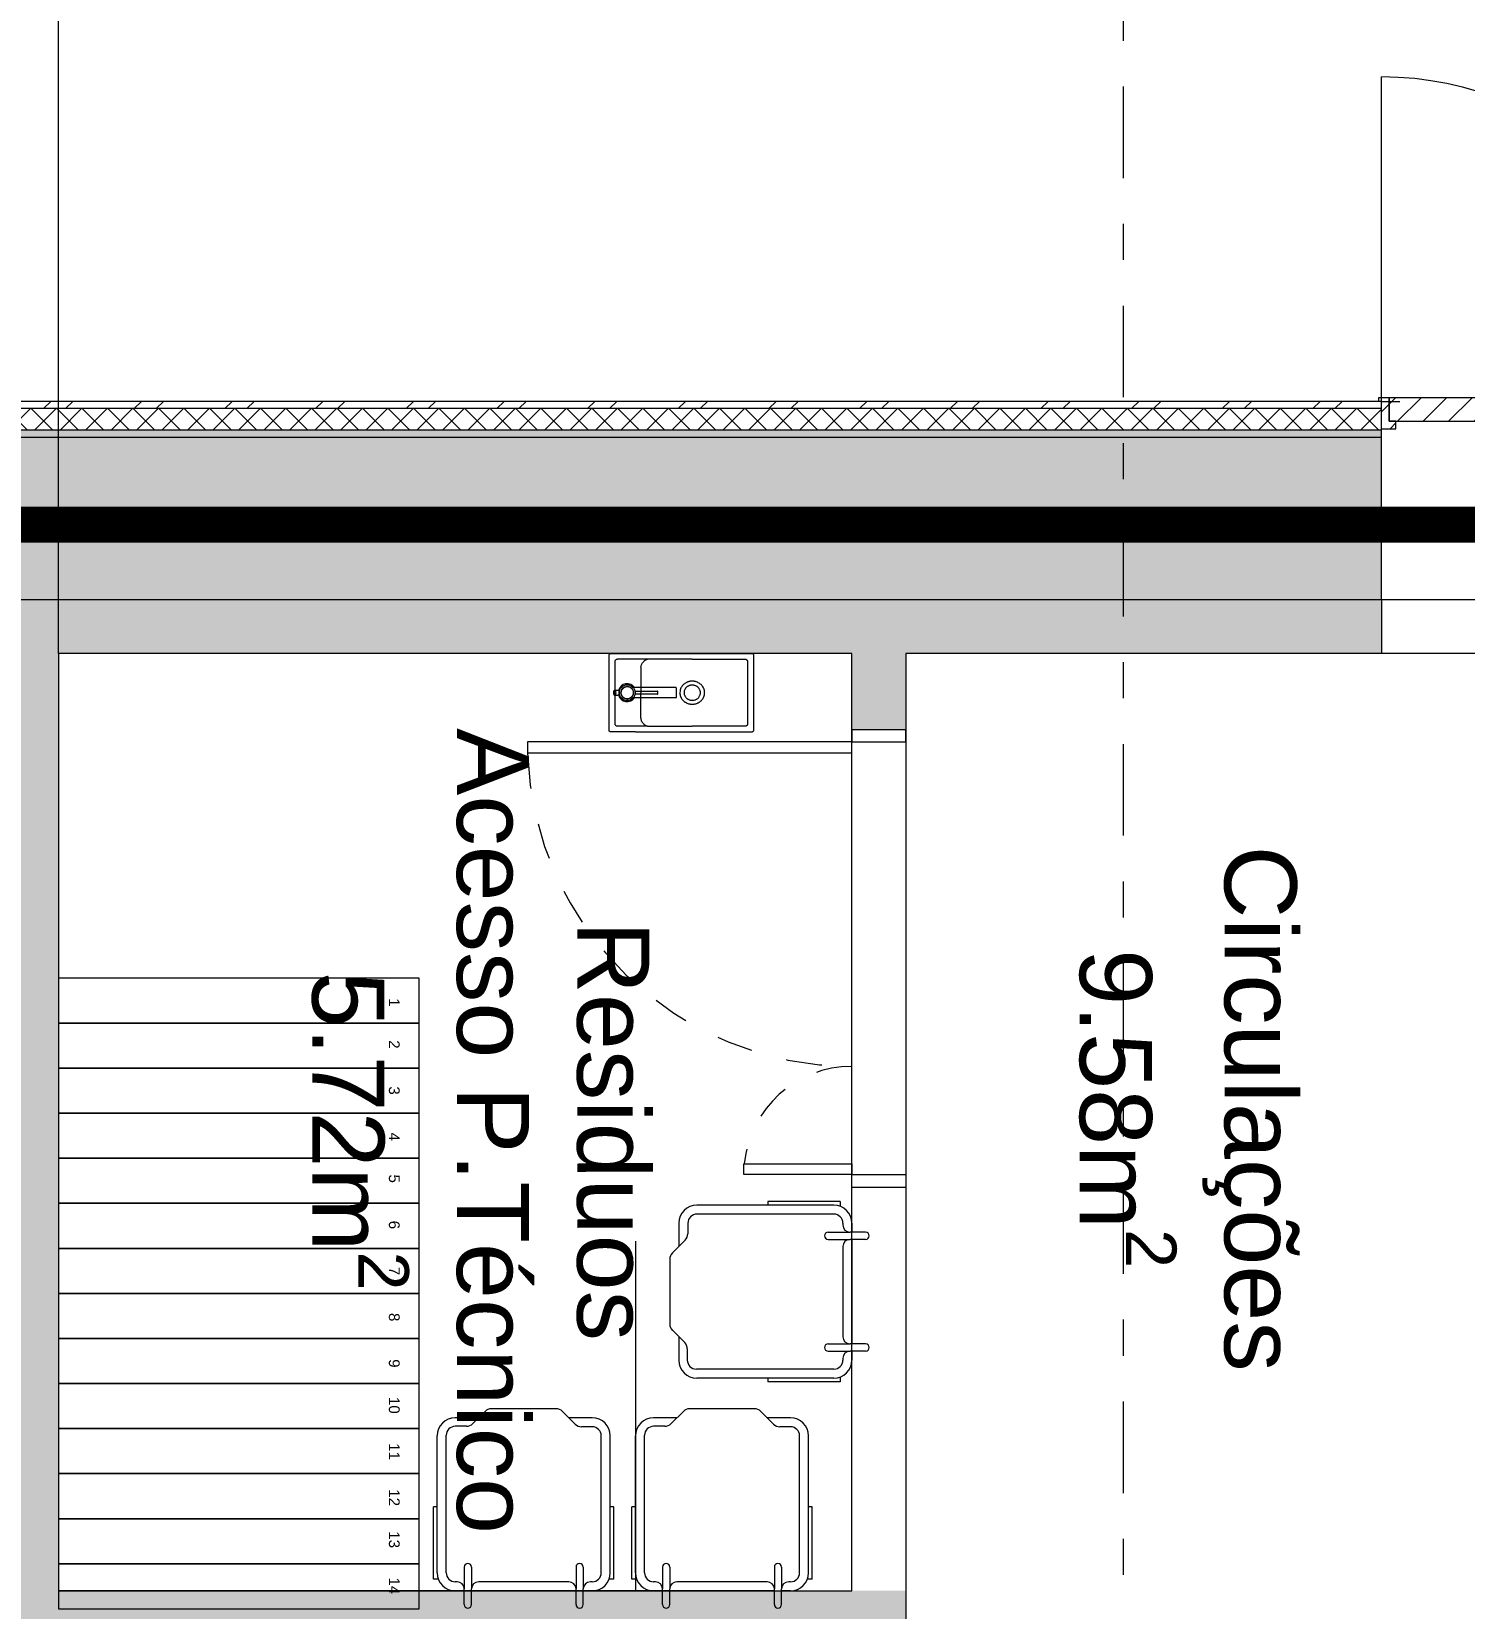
# Model space of a CAD drawing. Header units: metres. Extents: x 83 to 133, y -243 to -94.
# Drawn here: x 122.225 to 126.199, y -103.35 to -98.975 of the extents above; entities that cross this region are included whole.
import ezdxf

# ---------------------------------------------------------------- set-up
doc = ezdxf.new("R2010")
doc.units = ezdxf.units.M
doc.linetypes.add('DASHDOT', pattern=[25.4, 12.7, -6.35, 0, -6.35])
doc.linetypes.add('HIDDEN2', pattern=[4.7625, 3.175, -1.5875])
doc.layers.get('0').update_dxf_attribs({"lineweight": 5})
for name, color, linetype, lineweight in [('ARQ Sanitários', 21, 'Continuous', 5), ('ARQ_Carpintarias', 6, 'Continuous', 5), ('ARQ_Legendas Auto', 41, 'Continuous', 5), ('ARQ_Mobiliario GTS', 21, 'Continuous', 5), ('ARQ_Pladur', 1, 'Continuous', 5), ('ARQ_Tramas Pladur', 253, 'Continuous', 5), ('BASE', 7, 'Continuous', 5), ('FOLHA', 15, 'Continuous', 5), ('MP_GENERICO', 7, 'Continuous', 5), ('PLADUR', 1, 'Continuous', 5), ('VISTA', 8, 'Continuous', 5)]:
    doc.layers.add(name, color=color, linetype=linetype, lineweight=lineweight)
doc.styles.get("Standard").update_dxf_attribs({"font": 'arial.ttf'})
pattern_1 = [(45, (-126.852, 100.051), (-0.035355339, 0.035355339), [])]

# ---------------------------------------------------------------- blocks, each defined once
blk = doc.blocks.new('POR_INT_CF_Batente corta-fogo com acessórios - 1_80 x 2_40m chapa Corta-fogo-2209130-200-HOSPITAL - PLANTA PISO 1')
at = {"layer": 'MP_GENERICO', "true_color": 0x787878}
h = blk.add_hatch(dxfattribs=at)
h.set_pattern_fill('FP_6', color=8, style=0, pattern_type=2)
h.set_pattern_definition(pattern_1)
h.paths.add_polyline_path([(0.877, -0.026), (0.917, -0.026), (0.917, 0.05), (0.925, 0.05), (0.925, 0.06), (0.896, 0.06), (0.896, -0.005), (0.877, -0.005)])
h.paths.add_polyline_path([(-0.843, -0.026), (-0.843, -0.005), (-0.862, -0.005), (-0.862, 0.06), (-0.891, 0.06), (-0.891, 0.05), (-0.883, 0.05), (-0.883, -0.026)])
h = blk.add_hatch(dxfattribs=at)
h.set_pattern_fill('FP_6', color=8, style=0, pattern_type=2)
h.set_pattern_definition(pattern_1)
h.paths.add_polyline_path([(0.017, -0.005), (0.017, 0.06), (-0.862, 0.06), (-0.862, -0.005), (-0.0243, -0.005)])
h = blk.add_hatch(dxfattribs=at)
h.set_pattern_fill('FP_6', color=8, style=0, pattern_type=2)
h.set_pattern_definition(pattern_1)
h.paths.add_polyline_path([(0.017, -0.005), (0.896, -0.005), (0.896, 0.06), (0.017, 0.06)])
at = {"layer": 'MP_GENERICO'}
for p, q in [((-0.883, 0.05), (-0.883, 0.95)), ((0.917, 0.05), (0.917, 0.95)), ((-0.862, 0.06), (-0.891, 0.06)), ((-0.891, 0.06), (-0.891, 0.05)), ((-0.883, 0.05), (-0.832, 0.05)), ((0.017, 0.06), (-0.862, 0.06)), ((-0.862, 0.06), (-0.862, -0.005)), ((-0.862, -0.005), (-0.862, 0.06)), ((0.017, -0.005), (0.017, 0.06)), ((0.896, 0.06), (0.017, 0.06)), ((0.017, 0.06), (0.017, -0.005)), ((0.917, 0.05), (0.866, 0.05)), ((0.896, -0.005), (0.896, 0.06)), ((0.925, 0.06), (0.896, 0.06)), ((0.896, 0.06), (0.896, -0.005)), ((0.925, 0.05), (0.925, 0.06)), ((-0.883, -0.026), (-0.843, -0.026)), ((-0.862, -0.005), (0.017, -0.005)), ((-0.843, -0.005), (-0.862, -0.005)), ((-0.843, -0.026), (-0.843, -0.005)), ((0.017, -0.005), (0.896, -0.005)), ((0.896, -0.005), (0.877, -0.005)), ((0.877, -0.005), (0.877, -0.026)), ((0.877, -0.026), (0.917, -0.026))]:
    blk.add_line(p, q, dxfattribs=at)
for centre, start, end in [((-0.883, 0.05), 0, 90), ((0.917, 0.05), 90, 180)]:
    blk.add_arc(centre, 0.9, start, end, dxfattribs=at)
blk = doc.blocks.new('TS ST_BASE')
at = {"true_color": 0x646464}
h = blk.add_hatch(dxfattribs=at)
h.set_pattern_fill('FP_9', color=251, style=0, pattern_type=2)
h.set_pattern_definition([(45, (0, 0), (-0.12572359, 0.12572359), []), (45, (0, 0.1905), (-0.12572359, 0.12572359), [])])
h.paths.add_polyline_path([(131.5314, -100.0211), (131.5314, -100.0011), (127.7688, -100.0011), (127.7688, -100.0211), (131.5114, -100.0211)])
h.paths.add_polyline_path([(85.7031, -100.0211), (92.465, -100.0211), (92.465, -100.0011), (85.7031, -100.0011)])
h.paths.add_polyline_path([(94.265, -100.0211), (125.9688, -100.0211), (125.9688, -100.0011), (94.265, -100.0011)])
at = {"true_color": 0x808080}
h = blk.add_hatch(dxfattribs=at)
h.set_pattern_fill('FP_10', color=8, style=0, pattern_type=2)
h.set_pattern_definition([(45, (0, 0), (-0.035355339, 0.035355339), []), (135, (0, 0), (-0.035355339, -0.035355339), [])])
h.paths.add_polyline_path([(131.5114, -100.0811), (131.5114, -100.0211), (127.7688, -100.0211), (127.7688, -100.0811), (131.4514, -100.0811)])
h.paths.add_polyline_path([(85.7231, -100.0811), (92.465, -100.0811), (92.465, -100.0211), (85.7231, -100.0211)])
h.paths.add_polyline_path([(106.025, -100.0811), (106.025, -100.0211), (94.265, -100.0211), (94.265, -100.0811)])
h.paths.add_polyline_path([(107.825, -100.0211), (107.825, -100.0811), (125.9688, -100.0811), (125.9688, -100.0211)])
h = blk.add_hatch(dxfattribs=at)
h.set_pattern_fill('FP_8', color=8, style=0, pattern_type=2)
h.set_pattern_definition([(0, (0, 0), (0.1016, 0.0254), [0.00838, -0.06782, 0.00838, -0.06782, -0.4064]), (0, (0, 0), (0.1016, 0.0254), [-0.1524, 0.00838, -0.14402, 0.00838, -0.06782, -0.1778]), (0, (0, 0), (0.1016, 0.0254), [-0.381, 0.00838, -0.04242, 0.00838, -0.11862]), (120, (0.0381, 0.0127), (-0.0727970453, 0.075288181), [0.00838, -0.06782, 0.00838, -0.06782, -0.4064]), (120, (0.0381, 0.0127), (-0.0727970453, 0.075288181), [-0.1524, 0.00838, -0.14402, 0.00838, -0.06782, -0.1778]), (120, (0.0381, 0.0127), (-0.0727970453, 0.075288181), [-0.381, 0.00838, -0.04242, 0.00838, -0.11862]), (240, (0.0508, 0.0635), (-0.0288029547, -0.100688181), [0.00838, -0.06782, 0.00838, -0.06782, -0.4064]), (240, (0.0508, 0.0635), (-0.0288029547, -0.100688181), [-0.1524, 0.00838, -0.14402, 0.00838, -0.06782, -0.1778]), (240, (0.0508, 0.0635), (-0.0288029547, -0.100688181), [-0.381, 0.00838, -0.04242, 0.00838, -0.11862])])
h.paths.add_polyline_path([(131.4514, -100.1011), (131.4514, -100.0811), (127.7688, -100.0811), (127.7688, -100.1011), (131.4314, -100.1011)])
h.paths.add_polyline_path([(85.7831, -100.1011), (92.465, -100.1011), (92.465, -100.0811), (85.7831, -100.0811)])
h.paths.add_polyline_path([(106.025, -100.1011), (106.025, -100.0811), (94.265, -100.0811), (94.265, -100.1011)])
h.paths.add_polyline_path([(107.825, -100.0811), (107.825, -100.1011), (125.7893, -100.1011), (125.9688, -100.1011), (125.9688, -100.0811)])
at = {"true_color": 0x323232}
h = blk.add_hatch(color=250, dxfattribs=at)
h.paths.add_polyline_path([(130.9814, -100.5511), (130.9814, -100.1011), (127.7688, -100.1011), (127.7688, -100.5511)])
h.paths.add_polyline_path([(92.465, -100.5511), (92.465, -100.1011), (85.8031, -100.1011), (85.8031, -100.5511), (86.0031, -100.5511)])
h.paths.add_polyline_path([(106.025, -100.5511), (106.025, -100.1011), (94.265, -100.1011), (94.265, -100.5511)])
h.paths.add_polyline_path([(107.825, -100.1011), (107.825, -100.5511), (125.9688, -100.5511), (125.9688, -100.1011)])
for p, q in [((125.9688, -100.0011), (94.265, -100.0011)), ((125.9688, -100.5511), (125.9688, -100.0011)), ((125.9688, -100.0211), (94.265, -100.0211)), ((125.9688, -100.0811), (94.265, -100.0811)), ((125.9688, -100.1011), (94.265, -100.1011)), ((107.825, -100.5511), (125.9688, -100.5511))]:
    blk.add_line(p, q)
blk.add_blockref('POR_INT_CF_Batente corta-fogo com acessórios - 1_80 x 2_40m chapa Corta-fogo-2209130-200-HOSPITAL - PLANTA PISO 1', (126.8518, -100.0511))
blk = doc.blocks.new('Porta 30+90')
at = {"color": 0}
for points in [[(-0.15, 0), (-0.15, 0.9), (-0.18, 0.9), (-0.18, 0), (-0.15, 0)], [(-1.35, 0), (-1.35, 0.3), (-1.32, 0.3), (-1.32, 0), (-1.35, 0)], [(-1.35, 0), (-1.35, -0.15), (-1.385, -0.15)], [(-1.385, 0), (-1.35, 0)], [(-0.15, 0), (-0.15, -0.15), (-0.115, -0.15)], [(-0.115, 0), (-0.15, 0)]]:
    blk.add_lwpolyline(points, dxfattribs=at)
at = {"layer": 'ARQ_Pladur', "linetype": 'Continuous'}
for p, q in [((-1.385, 0), (-1.385, -0.15)), ((-0.115, 0), (-0.115, -0.15))]:
    blk.add_line(p, q, dxfattribs=at)
at = {"layer": 'VISTA', "linetype": 'HIDDEN2', "ltscale": 0.03}
for centre, radius, start, end in [((-0.1491, -0.0004), 0.9009, 91.9659, 179.9762), ((-1.35, 0), 0.3, 0, 84.2608)]:
    blk.add_arc(centre, radius, start, end, dxfattribs=at)
blk = doc.blocks.new('lavatório pequeno')
at = {"lineweight": 5}
for p, q in [((148.207, 194.6436), (148.0831, 194.6436)), ((148.207, 194.6436), (148.29, 194.6436)), ((148.0831, 194.4572), (148.207, 194.4572)), ((148.207, 194.4572), (148.29, 194.4572))]:
    blk.add_line(p, q, dxfattribs=at)
for p, q in [((148.1269, 194.5633), (148.1269, 194.5373)), ((148.1279, 194.5643), (148.2465, 194.5643)), ((148.2475, 194.5655), (148.2475, 194.5654)), ((148.2475, 194.5654), (148.2475, 194.5655)), ((148.1279, 194.5363), (148.2465, 194.5363)), ((148.1785, 194.5538), (148.1785, 194.5468)), ((148.1795, 194.5548), (148.2419, 194.5548)), ((148.2419, 194.5458), (148.1795, 194.5458)), ((148.2477, 194.535), (148.2475, 194.5352)), ((148.2475, 194.5352), (148.2477, 194.535)), ((148.2861, 194.5537), (148.2852, 194.5537)), ((148.2861, 194.5469), (148.2852, 194.5469)), ((148.2981, 194.5573), (148.2893, 194.5573)), ((148.298, 194.5433), (148.2893, 194.5433))]:
    blk.add_line(p, q)
at = {"flags": 128}
for points in [[(148.2475, 194.5655), (148.2478, 194.5658), (148.2483, 194.5663), (148.2483, 194.5663)], [(148.2483, 194.5343), (148.2477, 194.5349), (148.2475, 194.5352)]]:
    blk.add_lwpolyline(points, dxfattribs=at)
for radius in [0.022, 0.0175]:
    blk.add_circle((148.2635, 194.5503), radius)
for centre, radius, start, end in [((148.1279, 194.5633), 0.001, 90, 180), ((148.2635, 194.5503), 0.025, 14.4667, 146.0559), ((148.1279, 194.5373), 0.001, 180, 270), ((148.1795, 194.5538), 0.001, 90, 180), ((148.1795, 194.5468), 0.001, 180, 270), ((148.2635, 194.5503), 0.025, 214.1394, 345.5333)]:
    blk.add_arc(centre, radius, start, end)
at = {"extrusion": (0, 0, -1)}
blk.add_ellipse((148.2894, 194.5503), major_axis=(0, 0.00701), ratio=0.539862, start_param=3.127264, end_param=6.298401, dxfattribs=at)
blk.add_ellipse((148.2981, 194.5503), major_axis=(0, -0.00701), ratio=0.539862, dxfattribs=at)
at = {"lineweight": 5}
for points, knots in [([(147.9136, 194.6562), (147.9136, 194.6562), (147.914, 194.6574), (147.914, 194.6574), (147.914, 194.6574), (147.914, 194.6574), (147.9148, 194.6583), (147.9148, 194.6583), (147.9148, 194.6583), (147.9148, 194.6583), (147.916, 194.6586), (147.916, 194.6586)], [0, 0, 0, 0, 0.25, 0.25, 0.25, 0.375, 0.5, 0.5, 0.5, 0.75, 1, 1, 1, 1]), ([(148.3107, 194.6586), (148.3107, 194.6586), (148.312, 194.6583), (148.312, 194.6583), (148.312, 194.6583), (148.312, 194.6583), (148.3129, 194.6574), (148.3129, 194.6574), (148.3129, 194.6574), (148.3129, 194.6574), (148.3133, 194.6562), (148.3133, 194.6562)], [0, 0, 0, 0, 0.25, 0.25, 0.25, 0.375, 0.5, 0.5, 0.5, 0.75, 1, 1, 1, 1]), ([(147.9298, 194.637), (147.9298, 194.637), (147.9301, 194.639), (147.9301, 194.639), (147.9301, 194.639), (147.9301, 194.639), (147.9311, 194.6408), (147.9311, 194.6408), (147.9311, 194.6408), (147.9311, 194.6408), (147.9327, 194.6423), (147.9327, 194.6423), (147.9327, 194.6423), (147.9327, 194.6423), (147.9347, 194.6432), (147.9347, 194.6432), (147.9347, 194.6432), (147.9347, 194.6432), (147.9369, 194.6436), (147.9369, 194.6436)], [0, 0, 0, 0, 0.166667, 0.166667, 0.166667, 0.25, 0.333333, 0.333333, 0.333333, 0.416667, 0.5, 0.5, 0.5, 0.583333, 0.666667, 0.666667, 0.666667, 0.833333, 1, 1, 1, 1]), ([(148.207, 194.6436), (148.207, 194.6436), (148.2113, 194.6419), (148.2113, 194.6419), (148.2113, 194.6419), (148.2113, 194.6419), (148.2151, 194.6395), (148.2151, 194.6395), (148.2151, 194.6395), (148.2151, 194.6395), (148.2184, 194.6365), (148.2184, 194.6365), (148.2184, 194.6365), (148.2184, 194.6365), (148.2212, 194.6331), (148.2212, 194.6331), (148.2212, 194.6331), (148.2212, 194.6331), (148.2233, 194.6292), (148.2233, 194.6292), (148.2233, 194.6292), (148.2233, 194.6292), (148.2246, 194.6251), (148.2246, 194.6251), (148.2246, 194.6251), (148.2246, 194.6251), (148.2253, 194.621), (148.2253, 194.621)], [0, 0, 0, 0, 0.125, 0.125, 0.125, 0.1875, 0.25, 0.25, 0.25, 0.3125, 0.375, 0.375, 0.375, 0.4375, 0.5, 0.5, 0.5, 0.5625, 0.625, 0.625, 0.625, 0.6875, 0.75, 0.75, 0.75, 0.875, 1, 1, 1, 1]), ([(148.29, 194.6436), (148.29, 194.6436), (148.2922, 194.6432), (148.2922, 194.6432), (148.2922, 194.6432), (148.2922, 194.6432), (148.2943, 194.6423), (148.2943, 194.6423), (148.2943, 194.6423), (148.2943, 194.6423), (148.2957, 194.6408), (148.2957, 194.6408), (148.2957, 194.6408), (148.2957, 194.6408), (148.2967, 194.639), (148.2967, 194.639), (148.2967, 194.639), (148.2967, 194.639), (148.2971, 194.637), (148.2971, 194.637)], [0, 0, 0, 0, 0.166667, 0.166667, 0.166667, 0.25, 0.333333, 0.333333, 0.333333, 0.416667, 0.5, 0.5, 0.5, 0.583333, 0.666667, 0.666667, 0.666667, 0.833333, 1, 1, 1, 1]), ([(148.1174, 194.5503), (148.1174, 194.5503), (148.117, 194.5454), (148.117, 194.5454), (148.117, 194.5454), (148.117, 194.5454), (148.1158, 194.5404), (148.1158, 194.5404), (148.1158, 194.5404), (148.1158, 194.5404), (148.1137, 194.5359), (148.1137, 194.5359), (148.1137, 194.5359), (148.1137, 194.5359), (148.1109, 194.5315), (148.1109, 194.5315), (148.1109, 194.5315), (148.1109, 194.5315), (148.1074, 194.5277), (148.1074, 194.5277), (148.1074, 194.5277), (148.1074, 194.5277), (148.1033, 194.5245), (148.1033, 194.5245), (148.1033, 194.5245), (148.1033, 194.5245), (148.0986, 194.5218), (148.0986, 194.5218), (148.0986, 194.5218), (148.0986, 194.5218), (148.0936, 194.5199), (148.0936, 194.5199), (148.0936, 194.5199), (148.0936, 194.5199), (148.0885, 194.5186), (148.0885, 194.5186), (148.0885, 194.5186), (148.0885, 194.5186), (148.0831, 194.5184), (148.0831, 194.5184), (148.0831, 194.5184), (148.0831, 194.5184), (148.0777, 194.5186), (148.0777, 194.5186), (148.0777, 194.5186), (148.0777, 194.5186), (148.0724, 194.5199), (148.0724, 194.5199), (148.0724, 194.5199), (148.0724, 194.5199), (148.0674, 194.5218), (148.0674, 194.5218), (148.0674, 194.5218), (148.0674, 194.5218), (148.0629, 194.5245), (148.0629, 194.5245), (148.0629, 194.5245), (148.0629, 194.5245), (148.0587, 194.5277), (148.0587, 194.5277), (148.0587, 194.5277), (148.0587, 194.5277), (148.0553, 194.5315), (148.0553, 194.5315), (148.0553, 194.5315), (148.0553, 194.5315), (148.0524, 194.5359), (148.0524, 194.5359), (148.0524, 194.5359), (148.0524, 194.5359), (148.0504, 194.5404), (148.0504, 194.5404), (148.0504, 194.5404), (148.0504, 194.5404), (148.049, 194.5454), (148.049, 194.5454), (148.049, 194.5454), (148.049, 194.5454), (148.0486, 194.5503), (148.0486, 194.5503), (148.0486, 194.5503), (148.0486, 194.5503), (148.049, 194.5554), (148.049, 194.5554), (148.049, 194.5554), (148.049, 194.5554), (148.0504, 194.5603), (148.0504, 194.5603), (148.0504, 194.5603), (148.0504, 194.5603), (148.0524, 194.5649), (148.0524, 194.5649), (148.0524, 194.5649), (148.0524, 194.5649), (148.0553, 194.5691), (148.0553, 194.5691), (148.0553, 194.5691), (148.0553, 194.5691), (148.0587, 194.573), (148.0587, 194.573), (148.0587, 194.573), (148.0587, 194.573), (148.0629, 194.5762), (148.0629, 194.5762), (148.0629, 194.5762), (148.0629, 194.5762), (148.0674, 194.5788), (148.0674, 194.5788), (148.0674, 194.5788), (148.0674, 194.5788), (148.0724, 194.5808), (148.0724, 194.5808), (148.0724, 194.5808), (148.0724, 194.5808), (148.0777, 194.5819), (148.0777, 194.5819), (148.0777, 194.5819), (148.0777, 194.5819), (148.0831, 194.5824), (148.0831, 194.5824), (148.0831, 194.5824), (148.0831, 194.5824), (148.0885, 194.5819), (148.0885, 194.5819), (148.0885, 194.5819), (148.0885, 194.5819), (148.0936, 194.5808), (148.0936, 194.5808), (148.0936, 194.5808), (148.0936, 194.5808), (148.0986, 194.5788), (148.0986, 194.5788), (148.0986, 194.5788), (148.0986, 194.5788), (148.1033, 194.5762), (148.1033, 194.5762), (148.1033, 194.5762), (148.1033, 194.5762), (148.1074, 194.573), (148.1074, 194.573), (148.1074, 194.573), (148.1074, 194.573), (148.1109, 194.5691), (148.1109, 194.5691), (148.1109, 194.5691), (148.1109, 194.5691), (148.1137, 194.5649), (148.1137, 194.5649), (148.1137, 194.5649), (148.1137, 194.5649), (148.1158, 194.5603), (148.1158, 194.5603), (148.1158, 194.5603), (148.1158, 194.5603), (148.117, 194.5554), (148.117, 194.5554), (148.117, 194.5554), (148.117, 194.5554), (148.1174, 194.5503), (148.1174, 194.5503)], [0, 0, 0, 0, 0.02439, 0.02439, 0.02439, 0.036585, 0.04878, 0.04878, 0.04878, 0.060976, 0.073171, 0.073171, 0.073171, 0.085366, 0.097561, 0.097561, 0.097561, 0.109756, 0.121951, 0.121951, 0.121951, 0.134146, 0.146341, 0.146341, 0.146341, 0.158537, 0.170732, 0.170732, 0.170732, 0.182927, 0.195122, 0.195122, 0.195122, 0.207317, 0.219512, 0.219512, 0.219512, 0.231707, 0.243902, 0.243902, 0.243902, 0.256098, 0.268293, 0.268293, 0.268293, 0.280488, 0.292683, 0.292683, 0.292683, 0.304878, 0.317073, 0.317073, 0.317073, 0.329268, 0.341463, 0.341463, 0.341463, 0.353659, 0.365854, 0.365854, 0.365854, 0.378049, 0.390244, 0.390244, 0.390244, 0.402439, 0.414634, 0.414634, 0.414634, 0.426829, 0.439024, 0.439024, 0.439024, 0.45122, 0.463415, 0.463415, 0.463415, 0.47561, 0.487805, 0.487805, 0.487805, 0.5, 0.512195, 0.512195, 0.512195, 0.52439, 0.536585, 0.536585, 0.536585, 0.54878, 0.560976, 0.560976, 0.560976, 0.573171, 0.585366, 0.585366, 0.585366, 0.597561, 0.609756, 0.609756, 0.609756, 0.621951, 0.634146, 0.634146, 0.634146, 0.646341, 0.658537, 0.658537, 0.658537, 0.670732, 0.682927, 0.682927, 0.682927, 0.695122, 0.707317, 0.707317, 0.707317, 0.719512, 0.731707, 0.731707, 0.731707, 0.743902, 0.756098, 0.756098, 0.756098, 0.768293, 0.780488, 0.780488, 0.780488, 0.792683, 0.804878, 0.804878, 0.804878, 0.817073, 0.829268, 0.829268, 0.829268, 0.841463, 0.853659, 0.853659, 0.853659, 0.865854, 0.878049, 0.878049, 0.878049, 0.890244, 0.902439, 0.902439, 0.902439, 0.914634, 0.926829, 0.926829, 0.926829, 0.939024, 0.95122, 0.95122, 0.95122, 0.97561, 1, 1, 1, 1]), ([(148.1058, 194.5503), (148.1058, 194.5503), (148.1054, 194.5462), (148.1054, 194.5462), (148.1054, 194.5462), (148.1054, 194.5462), (148.104, 194.5422), (148.104, 194.5422), (148.104, 194.5422), (148.104, 194.5422), (148.102, 194.5386), (148.102, 194.5386), (148.102, 194.5386), (148.102, 194.5386), (148.0993, 194.5354), (148.0993, 194.5354), (148.0993, 194.5354), (148.0993, 194.5354), (148.0957, 194.5328), (148.0957, 194.5328), (148.0957, 194.5328), (148.0957, 194.5328), (148.0917, 194.5308), (148.0917, 194.5308), (148.0917, 194.5308), (148.0917, 194.5308), (148.0875, 194.5296), (148.0875, 194.5296), (148.0875, 194.5296), (148.0875, 194.5296), (148.0831, 194.5292), (148.0831, 194.5292), (148.0831, 194.5292), (148.0831, 194.5292), (148.0785, 194.5296), (148.0785, 194.5296), (148.0785, 194.5296), (148.0785, 194.5296), (148.0743, 194.5308), (148.0743, 194.5308), (148.0743, 194.5308), (148.0743, 194.5308), (148.0703, 194.5328), (148.0703, 194.5328), (148.0703, 194.5328), (148.0703, 194.5328), (148.0669, 194.5354), (148.0669, 194.5354), (148.0669, 194.5354), (148.0669, 194.5354), (148.0642, 194.5386), (148.0642, 194.5386), (148.0642, 194.5386), (148.0642, 194.5386), (148.0621, 194.5422), (148.0621, 194.5422), (148.0621, 194.5422), (148.0621, 194.5422), (148.0607, 194.5462), (148.0607, 194.5462), (148.0607, 194.5462), (148.0607, 194.5462), (148.0603, 194.5503), (148.0603, 194.5503), (148.0603, 194.5503), (148.0603, 194.5503), (148.0607, 194.5546), (148.0607, 194.5546), (148.0607, 194.5546), (148.0607, 194.5546), (148.0621, 194.5584), (148.0621, 194.5584), (148.0621, 194.5584), (148.0621, 194.5584), (148.0642, 194.5621), (148.0642, 194.5621), (148.0642, 194.5621), (148.0642, 194.5621), (148.0669, 194.5654), (148.0669, 194.5654), (148.0669, 194.5654), (148.0669, 194.5654), (148.0703, 194.568), (148.0703, 194.568), (148.0703, 194.568), (148.0703, 194.568), (148.0743, 194.5699), (148.0743, 194.5699), (148.0743, 194.5699), (148.0743, 194.5699), (148.0785, 194.5711), (148.0785, 194.5711), (148.0785, 194.5711), (148.0785, 194.5711), (148.0831, 194.5715), (148.0831, 194.5715), (148.0831, 194.5715), (148.0831, 194.5715), (148.0875, 194.5711), (148.0875, 194.5711), (148.0875, 194.5711), (148.0875, 194.5711), (148.0917, 194.5699), (148.0917, 194.5699), (148.0917, 194.5699), (148.0917, 194.5699), (148.0957, 194.568), (148.0957, 194.568), (148.0957, 194.568), (148.0957, 194.568), (148.0993, 194.5654), (148.0993, 194.5654), (148.0993, 194.5654), (148.0993, 194.5654), (148.102, 194.5621), (148.102, 194.5621), (148.102, 194.5621), (148.102, 194.5621), (148.104, 194.5584), (148.104, 194.5584), (148.104, 194.5584), (148.104, 194.5584), (148.1054, 194.5546), (148.1054, 194.5546), (148.1054, 194.5546), (148.1054, 194.5546), (148.1058, 194.5503), (148.1058, 194.5503)], [0, 0, 0, 0, 0.030303, 0.030303, 0.030303, 0.045455, 0.060606, 0.060606, 0.060606, 0.075758, 0.090909, 0.090909, 0.090909, 0.106061, 0.121212, 0.121212, 0.121212, 0.136364, 0.151515, 0.151515, 0.151515, 0.166667, 0.181818, 0.181818, 0.181818, 0.19697, 0.212121, 0.212121, 0.212121, 0.227273, 0.242424, 0.242424, 0.242424, 0.257576, 0.272727, 0.272727, 0.272727, 0.287879, 0.30303, 0.30303, 0.30303, 0.318182, 0.333333, 0.333333, 0.333333, 0.348485, 0.363636, 0.363636, 0.363636, 0.378788, 0.393939, 0.393939, 0.393939, 0.409091, 0.424242, 0.424242, 0.424242, 0.439394, 0.454545, 0.454545, 0.454545, 0.469697, 0.484848, 0.484848, 0.484848, 0.5, 0.515152, 0.515152, 0.515152, 0.530303, 0.545455, 0.545455, 0.545455, 0.560606, 0.575758, 0.575758, 0.575758, 0.590909, 0.606061, 0.606061, 0.606061, 0.621212, 0.636364, 0.636364, 0.636364, 0.651515, 0.666667, 0.666667, 0.666667, 0.681818, 0.69697, 0.69697, 0.69697, 0.712121, 0.727273, 0.727273, 0.727273, 0.742424, 0.757576, 0.757576, 0.757576, 0.772727, 0.787879, 0.787879, 0.787879, 0.80303, 0.818182, 0.818182, 0.818182, 0.833333, 0.848485, 0.848485, 0.848485, 0.863636, 0.878788, 0.878788, 0.878788, 0.893939, 0.909091, 0.909091, 0.909091, 0.924242, 0.939394, 0.939394, 0.939394, 0.969697, 1, 1, 1, 1]), ([(148.2809, 194.5503), (148.2809, 194.5503), (148.2805, 194.5467), (148.2805, 194.5467), (148.2805, 194.5467), (148.2805, 194.5467), (148.2791, 194.5433), (148.2791, 194.5433), (148.2791, 194.5433), (148.2791, 194.5433), (148.277, 194.5402), (148.277, 194.5402), (148.277, 194.5402), (148.277, 194.5402), (148.2743, 194.5375), (148.2743, 194.5375), (148.2743, 194.5375), (148.2743, 194.5375), (148.271, 194.5355), (148.271, 194.5355), (148.271, 194.5355), (148.271, 194.5355), (148.2672, 194.5344), (148.2672, 194.5344), (148.2672, 194.5344), (148.2672, 194.5344), (148.2632, 194.5339), (148.2632, 194.5339), (148.2632, 194.5339), (148.2632, 194.5339), (148.2593, 194.5344), (148.2593, 194.5344), (148.2593, 194.5344), (148.2593, 194.5344), (148.2555, 194.5355), (148.2555, 194.5355), (148.2555, 194.5355), (148.2555, 194.5355), (148.2521, 194.5375), (148.2521, 194.5375), (148.2521, 194.5375), (148.2521, 194.5375), (148.2494, 194.5402), (148.2494, 194.5402), (148.2494, 194.5402), (148.2494, 194.5402), (148.2473, 194.5433), (148.2473, 194.5433), (148.2473, 194.5433), (148.2473, 194.5433), (148.2458, 194.5467), (148.2458, 194.5467), (148.2458, 194.5467), (148.2458, 194.5467), (148.2455, 194.5503), (148.2455, 194.5503), (148.2455, 194.5503), (148.2455, 194.5503), (148.2458, 194.5541), (148.2458, 194.5541), (148.2458, 194.5541), (148.2458, 194.5541), (148.2473, 194.5575), (148.2473, 194.5575), (148.2473, 194.5575), (148.2473, 194.5575), (148.2494, 194.5606), (148.2494, 194.5606), (148.2494, 194.5606), (148.2494, 194.5606), (148.2521, 194.5633), (148.2521, 194.5633), (148.2521, 194.5633), (148.2521, 194.5633), (148.2555, 194.5653), (148.2555, 194.5653), (148.2555, 194.5653), (148.2555, 194.5653), (148.2593, 194.5664), (148.2593, 194.5664), (148.2593, 194.5664), (148.2593, 194.5664), (148.2632, 194.5669), (148.2632, 194.5669), (148.2632, 194.5669), (148.2632, 194.5669), (148.2672, 194.5664), (148.2672, 194.5664), (148.2672, 194.5664), (148.2672, 194.5664), (148.271, 194.5653), (148.271, 194.5653), (148.271, 194.5653), (148.271, 194.5653), (148.2743, 194.5633), (148.2743, 194.5633), (148.2743, 194.5633), (148.2743, 194.5633), (148.277, 194.5606), (148.277, 194.5606), (148.277, 194.5606), (148.277, 194.5606), (148.2791, 194.5575), (148.2791, 194.5575), (148.2791, 194.5575), (148.2791, 194.5575), (148.2805, 194.5541), (148.2805, 194.5541), (148.2805, 194.5541), (148.2805, 194.5541), (148.2809, 194.5503), (148.2809, 194.5503)], [0, 0, 0, 0, 0.034483, 0.034483, 0.034483, 0.051724, 0.068966, 0.068966, 0.068966, 0.086207, 0.103448, 0.103448, 0.103448, 0.12069, 0.137931, 0.137931, 0.137931, 0.155172, 0.172414, 0.172414, 0.172414, 0.189655, 0.206897, 0.206897, 0.206897, 0.224138, 0.241379, 0.241379, 0.241379, 0.258621, 0.275862, 0.275862, 0.275862, 0.293103, 0.310345, 0.310345, 0.310345, 0.327586, 0.344828, 0.344828, 0.344828, 0.362069, 0.37931, 0.37931, 0.37931, 0.396552, 0.413793, 0.413793, 0.413793, 0.431034, 0.448276, 0.448276, 0.448276, 0.465517, 0.482759, 0.482759, 0.482759, 0.5, 0.517241, 0.517241, 0.517241, 0.534483, 0.551724, 0.551724, 0.551724, 0.568966, 0.586207, 0.586207, 0.586207, 0.603448, 0.62069, 0.62069, 0.62069, 0.637931, 0.655172, 0.655172, 0.655172, 0.672414, 0.689655, 0.689655, 0.689655, 0.706897, 0.724138, 0.724138, 0.724138, 0.741379, 0.758621, 0.758621, 0.758621, 0.775862, 0.793103, 0.793103, 0.793103, 0.810345, 0.827586, 0.827586, 0.827586, 0.844828, 0.862069, 0.862069, 0.862069, 0.87931, 0.896552, 0.896552, 0.896552, 0.913793, 0.931034, 0.931034, 0.931034, 0.965517, 1, 1, 1, 1]), ([(148.2253, 194.4798), (148.2253, 194.4798), (148.2246, 194.4754), (148.2246, 194.4754), (148.2246, 194.4754), (148.2246, 194.4754), (148.2233, 194.4715), (148.2233, 194.4715), (148.2233, 194.4715), (148.2233, 194.4715), (148.2212, 194.4677), (148.2212, 194.4677), (148.2212, 194.4677), (148.2212, 194.4677), (148.2184, 194.4643), (148.2184, 194.4643), (148.2184, 194.4643), (148.2184, 194.4643), (148.2151, 194.4612), (148.2151, 194.4612), (148.2151, 194.4612), (148.2151, 194.4612), (148.2113, 194.4589), (148.2113, 194.4589), (148.2113, 194.4589), (148.2113, 194.4589), (148.207, 194.4572), (148.207, 194.4572)], [0, 0, 0, 0, 0.125, 0.125, 0.125, 0.1875, 0.25, 0.25, 0.25, 0.3125, 0.375, 0.375, 0.375, 0.4375, 0.5, 0.5, 0.5, 0.5625, 0.625, 0.625, 0.625, 0.6875, 0.75, 0.75, 0.75, 0.875, 1, 1, 1, 1]), ([(147.916, 194.442), (147.916, 194.442), (147.9148, 194.4424), (147.9148, 194.4424), (147.9148, 194.4424), (147.9148, 194.4424), (147.914, 194.4432), (147.914, 194.4432), (147.914, 194.4432), (147.914, 194.4432), (147.9136, 194.4444), (147.9136, 194.4444)], [0, 0, 0, 0, 0.25, 0.25, 0.25, 0.375, 0.5, 0.5, 0.5, 0.75, 1, 1, 1, 1]), ([(147.9369, 194.4572), (147.9369, 194.4572), (147.9347, 194.4574), (147.9347, 194.4574), (147.9347, 194.4574), (147.9347, 194.4574), (147.9327, 194.4585), (147.9327, 194.4585), (147.9327, 194.4585), (147.9327, 194.4585), (147.9311, 194.4598), (147.9311, 194.4598), (147.9311, 194.4598), (147.9311, 194.4598), (147.9301, 194.4617), (147.9301, 194.4617), (147.9301, 194.4617), (147.9301, 194.4617), (147.9298, 194.4637), (147.9298, 194.4637)], [0, 0, 0, 0, 0.166667, 0.166667, 0.166667, 0.25, 0.333333, 0.333333, 0.333333, 0.416667, 0.5, 0.5, 0.5, 0.583333, 0.666667, 0.666667, 0.666667, 0.833333, 1, 1, 1, 1]), ([(148.2971, 194.4637), (148.2971, 194.4637), (148.2967, 194.4617), (148.2967, 194.4617), (148.2967, 194.4617), (148.2967, 194.4617), (148.2957, 194.4598), (148.2957, 194.4598), (148.2957, 194.4598), (148.2957, 194.4598), (148.2943, 194.4585), (148.2943, 194.4585), (148.2943, 194.4585), (148.2943, 194.4585), (148.2922, 194.4574), (148.2922, 194.4574), (148.2922, 194.4574), (148.2922, 194.4574), (148.29, 194.4572), (148.29, 194.4572)], [0, 0, 0, 0, 0.166667, 0.166667, 0.166667, 0.25, 0.333333, 0.333333, 0.333333, 0.416667, 0.5, 0.5, 0.5, 0.583333, 0.666667, 0.666667, 0.666667, 0.833333, 1, 1, 1, 1]), ([(148.3133, 194.4444), (148.3133, 194.4444), (148.3129, 194.4432), (148.3129, 194.4432), (148.3129, 194.4432), (148.3129, 194.4432), (148.312, 194.4424), (148.312, 194.4424), (148.312, 194.4424), (148.312, 194.4424), (148.3107, 194.442), (148.3107, 194.442)], [0, 0, 0, 0, 0.25, 0.25, 0.25, 0.375, 0.5, 0.5, 0.5, 0.75, 1, 1, 1, 1])]:
    blk.add_open_spline(points, degree=3, knots=knots, dxfattribs=at)
for points in [[(147.9136, 194.4444), (147.9136, 194.4444), (147.9136, 194.6562), (147.9136, 194.6562)], [(147.9398, 194.6586), (147.9398, 194.6586), (147.916, 194.6586), (147.916, 194.6586)], [(147.916, 194.6586), (147.916, 194.6586), (147.9162, 194.6586), (147.9162, 194.6586)], [(147.9402, 194.6586), (147.9402, 194.6586), (147.9398, 194.6586), (147.9398, 194.6586)], [(147.9485, 194.6586), (147.9485, 194.6586), (147.9402, 194.6586), (147.9402, 194.6586)], [(147.9568, 194.6586), (147.9568, 194.6586), (147.9485, 194.6586), (147.9485, 194.6586)], [(147.957, 194.6586), (147.957, 194.6586), (147.9568, 194.6586), (147.9568, 194.6586)], [(148.2232, 194.6586), (148.2232, 194.6586), (147.957, 194.6586), (147.957, 194.6586)], [(148.2235, 194.6586), (148.2235, 194.6586), (148.2232, 194.6586), (148.2232, 194.6586)], [(148.2403, 194.6586), (148.2403, 194.6586), (148.2235, 194.6586), (148.2235, 194.6586)], [(148.2407, 194.6586), (148.2407, 194.6586), (148.2403, 194.6586), (148.2403, 194.6586)], [(148.2407, 194.6586), (148.2407, 194.6586), (148.3107, 194.6586), (148.3107, 194.6586)], [(148.3133, 194.6562), (148.3133, 194.6562), (148.3133, 194.4444), (148.3133, 194.4444)], [(147.9298, 194.4637), (147.9298, 194.4637), (147.9298, 194.637), (147.9298, 194.637)], [(147.9369, 194.6436), (147.9369, 194.6436), (148.006, 194.6436), (148.0831, 194.6436)], [(148.2253, 194.621), (148.2253, 194.621), (148.2253, 194.5503), (148.2253, 194.5503)], [(148.2971, 194.637), (148.2971, 194.637), (148.2971, 194.4637), (148.2971, 194.4637)], [(148.2563, 194.5655), (148.2563, 194.5655), (148.2564, 194.5655), (148.2564, 194.5655)], [(148.2253, 194.4798), (148.2253, 194.4798), (148.2253, 194.5503), (148.2253, 194.5503)], [(147.9136, 194.4444), (147.9136, 194.4444), (147.9137, 194.4444), (147.9137, 194.4444)], [(147.9151, 194.4423), (147.9151, 194.4423), (147.9152, 194.4423), (147.9152, 194.4423)], [(148.3107, 194.442), (148.3107, 194.442), (147.916, 194.442), (147.916, 194.442)], [(148.0831, 194.4572), (148.006, 194.4572), (147.9369, 194.4572), (147.9369, 194.4572)], [(148.3133, 194.4444), (148.3133, 194.4444), (148.3134, 194.4444), (148.3134, 194.4444)]]:
    blk.add_open_spline(points, degree=3, dxfattribs=at)

msp = doc.modelspace()

# ---------------------------------------------------------------- hatches: boundary and pattern name
at = {"layer": 'ARQ_Tramas Pladur'}
h = msp.add_hatch(color=256, dxfattribs=at)
h.dxf.hatch_style = 1
h.paths.add_polyline_path([(120.0501, -104.2511), (120.0501, -104.9011), (121.0651, -104.9011), (121.0651, -104.7511), (120.2001, -104.7511), (120.2001, -104.1011), (118.9501, -104.1011), (118.9501, -100.7011), (122.1501, -100.7011), (122.1501, -104.7511), (122.0351, -104.7511), (122.0351, -104.9011), (122.4151, -104.9011), (122.4151, -104.7511), (122.3001, -104.7511), (122.3001, -103.4511), (124.5001, -103.4511), (124.5001, -104.7511), (123.3851, -104.7511), (123.3851, -104.9011), (123.5814, -104.9011), (123.5814, -104.9661), (123.7314, -104.9661), (123.7314, -104.9011), (124.6964, -104.9011), (124.6964, -104.7511), (124.6501, -104.7511), (124.6501, -103.3011), (124.5001, -103.3011), (122.3001, -103.3011), (122.3001, -102.3311), (122.3001, -102.1811), (122.3001, -100.7011), (124.5001, -100.7011), (124.5001, -100.9111), (124.6501, -100.9111), (124.6501, -100.7011), (125.9688, -100.7011), (125.9688, -100.5511), (107.825, -100.5511), (107.825, -100.7011), (108.8314, -100.7011), (108.8314, -100.8161), (108.9814, -100.8161), (108.9814, -100.7011), (112.1001, -100.7011), (112.1001, -102.7011), (108.9814, -102.7011), (108.9814, -102.0861), (108.8314, -102.0861), (108.8314, -103.7911), (109.0914, -103.7911), (109.0914, -104.7511), (108.8314, -104.7511), (108.8314, -104.9011), (109.3564, -104.9011), (109.3564, -104.7511), (109.2414, -104.7511), (109.2414, -103.6411), (108.9814, -103.6411), (108.9814, -102.8511), (112.1001, -102.8511), (112.1001, -104.7511), (110.3264, -104.7511), (110.3264, -104.9011), (111.1264, -104.9011), (111.1264, -104.9661), (111.2764, -104.9661), (111.2764, -104.9011), (112.2501, -104.9011), (112.2501, -104.6411), (113.2101, -104.6411), (113.2101, -104.9011), (114.3651, -104.9011), (114.3651, -104.7511), (113.3601, -104.7511), (113.3601, -104.4911), (112.2501, -104.4911), (112.2501, -100.7011), (115.4501, -100.7011), (115.4501, -104.7511), (115.3351, -104.7511), (115.3351, -104.9011), (115.7151, -104.9011), (115.7151, -104.7511), (115.6001, -104.7511), (115.6001, -100.7011), (118.8001, -100.7011), (118.8001, -104.1011), (117.5501, -104.1011), (117.5501, -104.7511), (116.6851, -104.7511), (116.6851, -104.9011), (117.7001, -104.9011), (117.7001, -104.2511)])

# ---------------------------------------------------------------- linework, layer by layer
at = {"color": 5, "linetype": 'DASHDOT', "ltscale": 0.05, "true_color": 0x0000f5, "const_width": 0.1}
msp.add_lwpolyline([(85.9531, -100.3428), (131.2086, -100.3428), (131.2086, -149.0037), (85.9531, -149.0037)], close=True, dxfattribs=at)
at = {"layer": 'ARQ_Mobiliario GTS'}
for p, q in [((124.4501, -102.2311), (124.0701, -102.2311)), ((124.4673, -102.2212), (124.2673, -102.2212)), ((124.2673, -102.2212), (124.2673, -102.2311)), ((124.4673, -102.2212), (124.4673, -102.2342)), ((124.0201, -102.2811), (124.0201, -102.3461)), ((124.0201, -102.2811), (124.0201, -102.3461)), ((124.0451, -102.2811), (124.0451, -102.3108)), ((124.4501, -102.2561), (124.0701, -102.2561)), ((124.4751, -102.2811), (124.4751, -102.2861)), ((124.5001, -102.2811), (124.5001, -102.3061)), ((124.0377, -102.3284), (124.0024, -102.3638)), ((124.4341, -102.3061), (124.4951, -102.3061)), ((124.4341, -102.3261), (124.4951, -102.3261)), ((124.5381, -102.3061), (124.4951, -102.3061)), ((124.5381, -102.3261), (124.4951, -102.3261)), ((124.5001, -102.3261), (124.5001, -102.6161)), ((124.4751, -102.3461), (124.4751, -102.5961)), ((123.9951, -102.3815), (123.9951, -102.5608)), ((124.0024, -102.5784), (124.0364, -102.6124)), ((124.0201, -102.5961), (124.0201, -102.6611)), ((124.0201, -102.5961), (124.0201, -102.6611)), ((124.0437, -102.6301), (124.0437, -102.6611)), ((124.4341, -102.6161), (124.4951, -102.6161)), ((124.4341, -102.6361), (124.4951, -102.6361)), ((124.5381, -102.6161), (124.4951, -102.6161)), ((124.5381, -102.6361), (124.4951, -102.6361)), ((124.5001, -102.6361), (124.5001, -102.6611)), ((124.4751, -102.6561), (124.4751, -102.6611)), ((124.4501, -102.6861), (124.0687, -102.6861)), ((124.4501, -102.7111), (124.0701, -102.7111)), ((124.2673, -102.7111), (124.2673, -102.7211)), ((124.4673, -102.7211), (124.2673, -102.7211)), ((124.4673, -102.708), (124.4673, -102.7211)), ((123.4827, -102.8034), (123.4488, -102.8374)), ((123.6797, -102.7961), (123.5004, -102.7961)), ((123.7327, -102.8388), (123.6974, -102.8034)), ((124.0327, -102.8034), (123.9987, -102.8374)), ((124.2297, -102.7961), (124.0504, -102.7961)), ((124.2827, -102.8388), (124.2473, -102.8034)), ((123.4651, -102.8211), (123.4001, -102.8211)), ((123.4651, -102.8211), (123.4001, -102.8211)), ((123.4311, -102.8447), (123.4001, -102.8447)), ((123.7801, -102.8211), (123.7151, -102.8211)), ((123.7801, -102.8211), (123.7151, -102.8211)), ((123.7801, -102.8461), (123.7504, -102.8461)), ((124.015, -102.8211), (123.95, -102.8211)), ((124.015, -102.8211), (123.95, -102.8211)), ((123.981, -102.8447), (123.95, -102.8447)), ((124.33, -102.8211), (124.265, -102.8211)), ((124.33, -102.8211), (124.265, -102.8211)), ((124.33, -102.8461), (124.3004, -102.8461)), ((123.3501, -103.2511), (123.3501, -102.8711)), ((123.3751, -103.2511), (123.3751, -102.8697)), ((123.8051, -103.2511), (123.8051, -102.8711)), ((123.8301, -103.2511), (123.8301, -102.8711)), ((123.9, -103.2511), (123.9, -102.8711)), ((123.925, -103.2511), (123.925, -102.8697)), ((124.355, -103.2511), (124.355, -102.8711)), ((124.38, -103.2511), (124.38, -102.8711)), ((123.3501, -103.0684), (123.3401, -103.0684)), ((123.3401, -103.2684), (123.3401, -103.0684)), ((123.84, -103.0684), (123.8301, -103.0684)), ((123.84, -103.2684), (123.84, -103.0684)), ((123.9, -103.0684), (123.89, -103.0684)), ((123.89, -103.2684), (123.89, -103.0684)), ((124.39, -103.0684), (124.38, -103.0684)), ((124.39, -103.2684), (124.39, -103.0684)), ((123.4251, -103.2351), (123.4251, -103.2961)), ((123.4451, -103.2351), (123.4451, -103.2961)), ((123.7351, -103.2351), (123.7351, -103.2961)), ((123.7551, -103.2351), (123.7551, -103.2961)), ((123.975, -103.2351), (123.975, -103.2961)), ((123.995, -103.2351), (123.995, -103.2961)), ((124.285, -103.2351), (124.285, -103.2961)), ((124.305, -103.2351), (124.305, -103.2961)), ((123.3532, -103.2684), (123.3401, -103.2684)), ((123.4051, -103.2761), (123.4001, -103.2761)), ((123.7151, -103.2761), (123.4651, -103.2761)), ((123.7801, -103.2761), (123.7751, -103.2761)), ((123.84, -103.2684), (123.827, -103.2684)), ((123.9031, -103.2684), (123.89, -103.2684)), ((123.955, -103.2761), (123.95, -103.2761)), ((124.265, -103.2761), (124.015, -103.2761)), ((124.33, -103.2761), (124.325, -103.2761)), ((124.39, -103.2684), (124.3769, -103.2684)), ((123.4251, -103.3011), (123.4001, -103.3011)), ((123.4251, -103.3391), (123.4251, -103.2961)), ((123.4451, -103.3391), (123.4451, -103.2961)), ((123.7351, -103.3011), (123.4451, -103.3011)), ((123.7351, -103.3391), (123.7351, -103.2961)), ((123.7551, -103.3391), (123.7551, -103.2961)), ((123.7801, -103.3011), (123.7551, -103.3011)), ((123.975, -103.3011), (123.95, -103.3011)), ((123.975, -103.3391), (123.975, -103.2961)), ((123.995, -103.3391), (123.995, -103.2961)), ((124.285, -103.3011), (123.995, -103.3011)), ((124.285, -103.3391), (124.285, -103.2961)), ((124.305, -103.3391), (124.305, -103.2961)), ((124.33, -103.3011), (124.305, -103.3011))]:
    msp.add_line(p, q, dxfattribs=at)
for centre, radius, start, end in [((124.0701, -102.2811), 0.05, 90, 180), ((124.4501, -102.2811), 0.05, 0, 90), ((124.0701, -102.2811), 0.025, 90, 180), ((124.4501, -102.2811), 0.025, 0, 90), ((124.4951, -102.2861), 0.02, 180, 270), ((124.0201, -102.3108), 0.025, 315, 0), ((124.4341, -102.3161), 0.01, 90, 270), ((124.4951, -102.3461), 0.02, 90, 180), ((124.5381, -102.3161), 0.01, 270, 90), ((124.0201, -102.3815), 0.025, 135, 180), ((124.0201, -102.5608), 0.025, 180, 225), ((124.0187, -102.6301), 0.025, 0, 45), ((124.4341, -102.6261), 0.01, 90, 270), ((124.4951, -102.5961), 0.02, 180, 270), ((124.4951, -102.6561), 0.02, 90, 180), ((124.5381, -102.6261), 0.01, 270, 90), ((124.0701, -102.6611), 0.05, 180, 270), ((124.0687, -102.6611), 0.025, 180, 270), ((124.4501, -102.6611), 0.05, 270, 0), ((124.4501, -102.6611), 0.025, 270, 0), ((123.5004, -102.8211), 0.025, 90, 135), ((123.6797, -102.8211), 0.025, 45, 90), ((124.0504, -102.8211), 0.025, 90, 135), ((124.2297, -102.8211), 0.025, 45, 90), ((123.4001, -102.8711), 0.05, 90, 180), ((123.4001, -102.8697), 0.025, 90, 180), ((123.4311, -102.8197), 0.025, 270, 315), ((123.7504, -102.8211), 0.025, 225, 270), ((123.7801, -102.8711), 0.05, 0, 90), ((123.7801, -102.8711), 0.025, 0, 90), ((123.95, -102.8711), 0.05, 90, 180), ((123.95, -102.8697), 0.025, 90, 180), ((123.981, -102.8197), 0.025, 270, 315), ((124.3004, -102.8211), 0.025, 225, 270), ((124.33, -102.8711), 0.05, 0, 90), ((124.33, -102.8711), 0.025, 0, 90), ((123.4001, -103.2511), 0.05, 180, 270), ((123.4001, -103.2511), 0.025, 180, 270), ((123.4351, -103.2351), 0.01, 0, 180), ((123.7451, -103.2351), 0.01, 0, 180), ((123.7801, -103.2511), 0.05, 270, 0), ((123.7801, -103.2511), 0.025, 270, 0), ((123.95, -103.2511), 0.05, 180, 270), ((123.95, -103.2511), 0.025, 180, 270), ((123.985, -103.2351), 0.01, 0, 180), ((124.295, -103.2351), 0.01, 0, 180), ((124.33, -103.2511), 0.05, 270, 0), ((124.33, -103.2511), 0.025, 270, 0), ((123.4051, -103.2961), 0.02, 0, 90), ((123.4651, -103.2961), 0.02, 90, 180), ((123.7151, -103.2961), 0.02, 0, 90), ((123.7751, -103.2961), 0.02, 90, 180), ((123.955, -103.2961), 0.02, 0, 90), ((124.015, -103.2961), 0.02, 90, 180), ((124.265, -103.2961), 0.02, 0, 90), ((124.325, -103.2961), 0.02, 90, 180), ((123.4351, -103.3391), 0.01, 180, 0), ((123.7451, -103.3391), 0.01, 180, 0), ((123.985, -103.3391), 0.01, 180, 0), ((124.295, -103.3391), 0.01, 180, 0)]:
    msp.add_arc(centre, radius, start, end, dxfattribs=at)
at = {"layer": 'FOLHA', "linetype": 'DASHDOT', "ltscale": 0.02}
msp.add_line((125.253, -150.4538), (125.253, -97.7938), dxfattribs=at)
at = {"layer": 'PLADUR'}
for p, q in [((122.3001, -100.7011), (122.3001, -97.3018)), ((125.9688, -100.5511), (125.9688, -100.7011)), ((125.9688, -100.5511), (127.7688, -100.5511))]:
    msp.add_line(p, q, dxfattribs=at)
for points in [[(124.5001, -100.7011), (122.3001, -100.7011), (122.3001, -103.3011), (124.5001, -103.3011)], [(126.2514, -104.7511), (126.2514, -102.5011), (127.9688, -102.5011), (127.9688, -100.7011), (124.6501, -100.7011), (124.6501, -104.7511)]]:
    msp.add_lwpolyline(points, close=True, dxfattribs=at)
at = {"layer": 'VISTA'}
for p, q in [((122.3001, -102.3311), (122.3001, -103.3011)), ((123.9001, -102.3311), (123.9001, -103.3011)), ((124.0001, -103.3011), (122.3001, -103.3011))]:
    msp.add_line(p, q, dxfattribs=at)
at = {"layer": 'VISTA', "linetype": 'Continuous'}
for points in [[(123.3001, -101.7261), (123.3001, -101.6011), (122.3001, -101.6011), (122.3001, -101.7261), (123.3001, -101.7261)], [(123.3001, -101.8511), (123.3001, -101.7261), (122.3001, -101.7261), (122.3001, -101.8511), (123.3001, -101.8511)], [(123.3001, -101.9761), (123.3001, -101.8511), (122.3001, -101.8511), (122.3001, -101.9761), (123.3001, -101.9761)], [(123.3001, -102.1011), (123.3001, -101.9761), (122.3001, -101.9761), (122.3001, -102.1011), (123.3001, -102.1011)], [(123.3001, -102.2261), (123.3001, -102.1011), (122.3001, -102.1011), (122.3001, -102.2261), (123.3001, -102.2261)], [(123.3001, -102.3511), (123.3001, -102.2261), (122.3001, -102.2261), (122.3001, -102.3511), (123.3001, -102.3511)], [(123.3001, -102.4761), (123.3001, -102.3511), (122.3001, -102.3511), (122.3001, -102.4761), (123.3001, -102.4761)], [(123.3001, -102.6011), (123.3001, -102.4761), (122.3001, -102.4761), (122.3001, -102.6011), (123.3001, -102.6011)], [(123.3001, -102.7261), (123.3001, -102.6011), (122.3001, -102.6011), (122.3001, -102.7261), (123.3001, -102.7261)], [(123.3001, -102.8511), (123.3001, -102.7261), (122.3001, -102.7261), (122.3001, -102.8511), (123.3001, -102.8511)], [(123.3001, -102.9761), (123.3001, -102.8511), (122.3001, -102.8511), (122.3001, -102.9761), (123.3001, -102.9761)], [(123.3001, -103.1011), (123.3001, -102.9761), (122.3001, -102.9761), (122.3001, -103.1011), (123.3001, -103.1011)], [(123.3001, -103.2261), (123.3001, -103.1011), (122.3001, -103.1011), (122.3001, -103.2261), (123.3001, -103.2261)], [(123.3001, -103.3511), (123.3001, -103.2261), (122.3001, -103.2261), (122.3001, -103.3511), (123.3001, -103.3511)]]:
    msp.add_lwpolyline(points, dxfattribs=at)

# ---------------------------------------------------------------- block references
at = {"layer": 'ARQ Sanitários', "rotation": 180}
msp.add_blockref('lavatório pequeno', (272.1404, 93.7409), dxfattribs=at)
at = {"layer": 'ARQ_Carpintarias', "rotation": 90}
msp.add_blockref('Porta 30+90', (124.5001, -100.7961), dxfattribs=at)
at = {"layer": 'BASE'}
msp.add_blockref('TS ST_BASE', (0, 0), dxfattribs=at)

# ---------------------------------------------------------------- texts
at = {"color": 3, "linetype": 'Continuous', "insert": (123.246, -101.6338), "char_height": 0.03, "attachment_point": 1, "rotation": 270}
msp.add_mtext_dynamic_manual_height_columns('  1        2         3         4        5         6         7         8         9       10       11       12      13       14       15       16      17  ', width=2.550796, gutter_width=12.5, heights=[0], dxfattribs=at)
at = {"layer": 'ARQ_Legendas Auto', "char_height": 0.2, "attachment_point": 5, "rotation": 270}
for s, insert, width in [('\\A1;Residuos\\PAcesso P.Técnico\\P5.72m{\\H0.7x;\\S2^ ;}', (123.4695, -102.0256), 2.470117), ('\\A1;Circulações\\P9.58m{\\H0.7x;\\S2^ ;}', (125.4314, -101.9634), 2.76069)]:
    msp.add_mtext(s, dxfattribs=dict(at, insert=insert, width=width))

doc.saveas('drawing.dxf')
